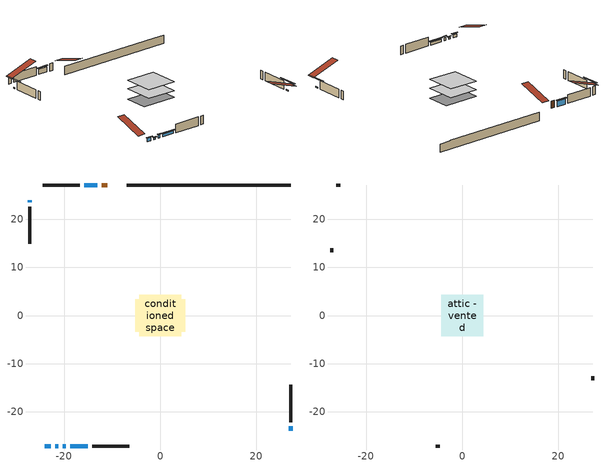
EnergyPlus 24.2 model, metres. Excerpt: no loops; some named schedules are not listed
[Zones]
conditioned space
 floor adiabatic (AdiabaticFloorConstruction): -4.32,-4.32 -4.32,4.32 4.32,4.32 4.32,-4.32 z0.31
 floor foundation (Slab1 construction): -5.18,-3.35 -5.18,3.35 5.18,3.35 5.18,-3.35 z-2.13
 wall outside (AdiabaticWallConstruction 1): -11.07,27.15 -12.14,27.15 z0.31:2.34
 wall outside (AdiabaticWallConstruction): -24,-27.15 -22.78,-27.15 / -20.31,-27.15 -19.7,-27.15 z0.31:1.23; 27.15,-24 27.15,-23.08 / -27.15,24 -27.15,23.54 z0.31:0.62; -13.07,27.15 -15.81,27.15 z0.31:1.83; -21.85,-27.15 -21.24,-27.15 z0.31:0.77; -18.77,-27.15 -15.11,-27.15 z0.31:1.07
 wall outside (Wall1 construction): -16.74,27.15 -24.46,27.15 / -14.19,-27.15 -6.47,-27.15 / -27.15,22.61 -27.15,14.9 / 27.15,-22.15 27.15,-14.44 z0.31:2.75
 wall foundation (FoundationWall1 construction): -6.99,27.15,-2.13 -6.99,27.15,0.31 23.73,27.15,0.31 23.73,27.15,0.19 27.15,27.15,0.19 27.15,27.15,-2.13
 window (WindowConstruction 4): -24,-27.15 -22.78,-27.15 z0.31:1.22
 window (WindowConstruction 5): 27.15,-24 27.15,-23.08 z0.31:0.61
 window (WindowConstruction 6): -27.15,24 -27.15,23.54 z0.31:0.61
 window (WindowConstruction): -13.07,27.15 -15.81,27.15 z0.31:1.83
 window (WindowConstruction 1): -21.85,-27.15 -21.24,-27.15 z0.31:0.77
 window (WindowConstruction 2): -20.31,-27.15 -19.7,-27.15 z0.31:1.22
 window (WindowConstruction 3): -18.77,-27.15 -15.11,-27.15 z0.31:1.07
 door (Door): -11.07,27.15 -12.14,27.15 z0.31:2.34
 ceiling adiabatic (AdiabaticFloorConstruction): 4.32,-4.32 4.32,4.32 -4.32,4.32 -4.32,-4.32 z0.31
attic - vented
 floor to conditioned space (Floor1 construction Reversed): -4.32,-4.32 -4.32,4.32 4.32,4.32 4.32,-4.32 z2.75
 wall outside (Wall2 construction): -25.39,27.15 -26.22,27.15 / -5.54,-27.15 -4.71,-27.15 / -27.15,13.97 -27.15,13.14 / 27.15,-13.51 27.15,-12.68 z0.31:2.75
 roof outside (Roof1 construction): -10.14,27.15,2.75 -10.14,18.72,5.56 -7.92,18.72,5.56 -7.92,27.15,2.75; -24.93,-27.15,2.75 -24.93,-18.72,5.56 -27.15,-18.72,5.56 -27.15,-27.15,2.75; -27.15,24.93,2.75 -18.72,24.93,5.56 -18.72,27.15,5.56 -27.15,27.15,2.75; 27.15,-24.93,2.75 18.72,-24.93,5.56 18.72,-27.15,5.56 27.15,-27.15,2.75
shading: -22.48,-27.15 -24.3,-27.15 -24.3,-27.44 -22.48,-27.44 z1.52; 27.15,-20.64 27.15,-26.44 27.44,-26.44 27.44,-20.64 z3.06; -27.15,21.1 -27.15,26.44 -27.44,26.44 -27.44,21.1 z3.06; -16.11,27.15 -12.77,27.15 -12.77,27.44 -16.11,27.44 z2.13; -20.94,-27.15 -22.15,-27.15 -22.15,-27.44 -20.94,-27.44 z1.07; -19.4,-27.15 -20.61,-27.15 -20.61,-27.44 -19.4,-27.44 z1.52; -14.82,-27.15 -19.07,-27.15 -19.07,-27.44 -14.82,-27.44 z1.37
[Building]
Building 1: Terrain=Suburbs
[Site:Location]
Sault Ste Marie AP_ON: Latitude {deg}=46.49; Longitude {deg}=-84.51; Time Zone {hr}=-5; Elevation {m}=192; Keep Site Location Information=Yes
[Site:GroundTemperature:Shallow]
0.840846, -1.16074, -1.32103, -0.371179, 3.44196, 7.23733, 10.5277, 12.6121, 12.7892, 11.0939, 7.8874, 4.20846
[Site:WaterMainsTemperature]
Calculation Method=Schedule; Temperature Schedule=mains temperature schedule
[Material] Roughness=Rough; Thermal Absorptance=0.9
Name | Thickness {m} | Conductivity {W/m-K} | Density {kg/m3} | Specific Heat {J/kg-K} | Solar Absorptance | Visible Absorptance
asphalt or fiberglass shingles | 0.00635 | 0.162714 | 1121.4 | 1465.45 | 0.4 | 0.4
ceiling loosefill ins | 0.254 | 0.0480833 | 16.02 | 1046.75 | 0.7 | 0.7
ceiling stud and cavity | 0.1397 | 0.177487 | 65.682 | 1177.47 | 0.7 | 0.7
concrete 4.0 in. | 0.1016 | 1.803125 | 2242.8 | 837.4 | 0.7 | 0.7
concrete 8.0 in. | 0.2032 | 1.803125 | 2242.8 | 837.4 | 0.7 | 0.7
door material | 0.04445 | 0.327969 | 512.64 | 1214.23 | 0.7 | 0.7
exterior vertical ins | 0.0460229 | 0.029427 | 32.04 | 1214.23 | 0.7 | 0.7
floor covering | 0.0127 | 0.0433444 | 54.468 | 1339.84 | 0.6 | 0.6
floor rigid ins; wall rigid ins | 0.512978 | 0.029427 | 32.04 | 1214.23 | 0.7 | 0.7
floor stud and cavity | 0.1397 | 1.75129 | 37.0049 | 1207.88 | 0.7 | 0.7
furniture material conditioned space 1 | 0.1524 | 0.115458 | 640.8 | 1214.23 | 0.6 | 0.6
gypsum board | 0.0127 | 0.160291 | 801 | 837.4 | 0.6 | 0.6
gypsum board 1 | 0.0127 | 0.160291 | 801 | 837.4 | 0.7 | 0.7
osb sheathing 0.5 in. | 0.0127 | 0.115458 | 512.64 | 1214.23 | 0.7 | 0.7
osb sheathing 0.75 in. | 0.01905 | 0.115458 | 512.64 | 1214.23 | 0.7 | 0.7
wall stud and cavity | 0.1397 | 0.0927935 | 139.0536 | 1170.24 | 0.7 | 0.7
wall stud and cavity 1 | 0.0889 | 6.9971 | 50.32683 | 1063.81 | 0.6 | 0.6
wall stud and cavity 2 | 0.0889 | 0.380278 | 52.3479 | 1209.89 | 0.7 | 0.7
wall stud and cavity 3 | 0.0889 | 0.391764 | 83.0341 | 1211.67 | 0.7 | 0.7
wood siding | 0.0254 | 0.102417 | 544.68 | 1172.36 | 0.4 | 0.4
wood siding 1 | 0.00254 | 0.102417 | 544.68 | 1172.36 | 0.4 | 0.4
wood siding 2; wood siding 3 | 0.0254 | 0.102417 | 544.68 | 1172.36 | 0.7 | 0.7
[WindowMaterial:SimpleGlazingSystem]
Name | U-Factor {W/m2-K} | Solar Heat Gain Coefficient
WindowMaterial | 2.91792 | 0.64
WindowMaterial 1 | 3.07407 | 0.36
WindowMaterial 2 | 3.0383 | 0.46
WindowMaterial 3 | 3.03092 | 0.49
WindowMaterial 4 | 2.97868 | 0.61
WindowMaterial 5 | 3.04795 | 0.24
WindowMaterial 6 | 3.06726 | 0.47
[Construction]
AdiabaticFloorConstruction: floor stud and cavity, floor rigid ins, osb sheathing 0.75 in., floor covering
AdiabaticWallConstruction: wood siding 2, wall rigid ins, wall stud and cavity 2, gypsum board
AdiabaticWallConstruction 1: wood siding 3, wall rigid ins, wall stud and cavity 2, gypsum board
Door: door material
Floor1 construction Reversed: gypsum board, ceiling stud and cavity, ceiling loosefill ins
FoundationWall1 construction: concrete 8.0 in., gypsum board 1
furniture construction conditioned space 1: furniture material conditioned space 1
PartitionWallConstruction: gypsum board, wall stud and cavity 3, gypsum board
Roof1 construction: asphalt or fiberglass shingles
Slab1 construction: concrete 4.0 in.
Wall1 construction: wood siding, osb sheathing 0.5 in., wall stud and cavity, gypsum board
Wall2 construction: wood siding 1, wall stud and cavity 1
WindowConstruction: WindowMaterial
WindowConstruction 1: WindowMaterial 1
WindowConstruction 2: WindowMaterial 2
WindowConstruction 3: WindowMaterial 3
WindowConstruction 4: WindowMaterial 4
WindowConstruction 5: WindowMaterial 5
WindowConstruction 6: WindowMaterial 6
[Zone] Multiplier=1; Part of Total Floor Area=Yes
Name | Volume {m3}
attic - vented | 34.089
conditioned space | 367.8
[Space]
Name | Zone | Volume {m3}
attic - vented 1 | attic - vented | 34.089
conditioned space 1 | conditioned space | 367.8
[ZoneInfiltration:EffectiveLeakageArea]
infil attic - vented 1: Zone or Space=attic - vented 1; Schedule=Always On Discrete; Effective Air Leakage Area {cm2}=2942.56; Stack Coefficient=0.000364809; Wind Coefficient=1.29049e-05
[ZoneMixing]
whole house fan mix: Zone or Space=attic - vented; Schedule=Always On Continuous; Design Flow Rate Calculation Method=Flow/Zone; Design Flow Rate {m3/s}=0; Source Zone or Space=conditioned space
[SurfaceProperty:ExposedFoundationPerimeter]
Slab1: Exposed Perimeter Calculation Method=TotalExposedPerimeter; Total Exposed Perimeter {m}=34.139
[InternalMass] Zone or ZoneList=conditioned space; Space or SpaceList=conditioned space 1
Name | Construction | Surface Area {m2}
furniture mass conditioned space 1 | furniture construction conditioned space 1 | 57.7199
partition wall mass | PartitionWallConstruction | 144.3
[Lights]
interior lighting: Zone or ZoneList or Space or SpaceList=conditioned space 1; Schedule=interior lighting schedule; Design Level Calculation Method=LightingLevel; Lighting Level {W}=343.2; Return Air Fraction=0; Fraction Radiant=0.6; Fraction Visible=0.2; Fraction Replaceable=1
[People]
occupants: Zone or ZoneList or Space or SpaceList=conditioned space 1; Number of People Schedule=occupants schedule; Number of People Calculation Method=People; Number of People=3; Fraction Radiant=0.314171; Sensible Heat Fraction=0.56303; Activity Level Schedule=occupants activity schedule; Carbon Dioxide Generation Rate {m3/s-W}=0; Enable ASHRAE 55 Comfort Warnings=No; Mean Radiant Temperature Calculation Type=EnclosureAveraged
[ElectricEquipment] Zone or ZoneList or Space or SpaceList=conditioned space 1; Design Level Calculation Method=EquipmentLevel
Name | Schedule | Design Level {W} | Fraction Latent | Fraction Radiant | Fraction Lost
clothes dryer | clothes dryer schedule | 140.772 | 0.015 | 0.081 | 0.85
clothes washer | clothes washer schedule | 32.1985 | 0.03 | 0.162 | 0.7
cooking range | cooking range schedule | 215.147 | 0.08 | 0.432 | 0.2
dishwasher | dishwasher schedule | 66.8632 | 0.3 | 0.18 | 0.4
fridge | fridge schedule | 72.9452 | 0 | 0.6 | 0
mech vent bath fan 0 | mech vent bath fan 0 schedule | 50.2 | 0 | 0 | 1
mech vent bath fan 1 | mech vent bath fan 1 schedule | 50.2 | 0 | 0 | 1
mech vent house fan | mech vent house fan schedule | 0 | 0 | 0 | 1
mech vent house fan cfis | mech vent house fan cfis schedule | 0 | 0 | 0 | 0
mech vent range fan 0 | mech vent range fan 0 schedule | 57 | 0 | 0 | 1
misc plug loads | misc plug loads schedule | 494.7 | 0.045 | 0.513 | 0.1
whole house fan | Always On Discrete | 0 | 0 | 0 | 1
[OtherEquipment] Zone or ZoneList or Space or SpaceList=conditioned space 1; Design Level Calculation Method=EquipmentLevel
Name | Fuel Type | Schedule | Design Level {W} | Fraction Latent | Fraction Radiant | Fraction Lost
clothes dryer 1 | Electricity | clothes dryer schedule | 0 | 0.015 | 0.081 | 0.85
cooking range 1 | Electricity | cooking range schedule | 0 | 0.08 | 0.432 | 0.2
general water use latent | None | general water use schedule | 62.594 | 1 | 0 | 0
general water use sensible | None | general water use schedule | -61.6891 | 0 | 0.6 | 0
mech vent house fan latent load | None | Always On Discrete | 0 | 1 | 0 | 0
mech vent house fan sensible load | None | Always On Discrete | 0 | 0 | 0 | 0
water heater energy adjustment1 | NaturalGas | Always On Discrete | 0.01 | 0 | 0 | 1
[ZoneInfiltration:DesignFlowRate] Zone or ZoneList or Space or SpaceList=conditioned space 1; Schedule=Always On Discrete; Design Flow Rate Calculation Method=Flow/Zone; Design Flow Rate {m3/s}=0
infil flow; natural vent flow; whole house fan flow
[AvailabilityManager:Scheduled]
furnace airloop Availability Manager: Schedule=Always On Discrete
[Foundation:Kiva]
Foundation Kiva 1: Initial Indoor Air Temperature {C}=18; Wall Height Above Grade {m}=0.309982; Wall Depth Below Slab {m}=0.2032; Custom Block Material Name 1=exterior vertical ins; Custom Block Depth 1 {m}=2.43998; Custom Block X Position 1 {m}=0.2159; Custom Block Z Position 1 {m}=0
[Foundation:Kiva:Settings]
Soil Conductivity {W/m-K}=0.849921; Soil Density {kg/m3}=1842.3; Soil Specific Heat {J/kg-K}=418.7; Ground Solar Absorptivity=0.9; Ground Thermal Absorptivity=0.9; Ground Surface Roughness {m}=0.03; Far-Field Width {m}=40; Deep-Ground Boundary Condition=ZeroFlux; Deep-Ground Depth {m}=40; Minimum Cell Dimension {m}=0.2; Maximum Cell Growth Coefficient=3; Simulation Timestep=Timestep
[Exterior:Lights]
exterior lighting: Schedule=exterior lighting schedule; Design Level {W}=75.6
[EnergyManagementSystem:GlobalVariable]
furnace_airloop_Fan_RTF
infil_program_Qfan
infil_program_Qinf
natural_vent_program_Qnv
natural_vent_program_Qwhf
[EnergyManagementSystem:Sensor]
Name | Output:Variable or Output:Meter Index Key | Output:Variable or Output:Meter
airflow_gain | infil flow | Infiltration Sensible Heat Gain Energy
airflow_gain_1 | natural vent flow | Infiltration Sensible Heat Gain Energy
airflow_gain_2 | whole house fan flow | Infiltration Sensible Heat Gain Energy
airflow_loss | infil flow | Infiltration Sensible Heat Loss Energy
airflow_loss_1 | natural vent flow | Infiltration Sensible Heat Loss Energy
airflow_loss_2 | whole house fan flow | Infiltration Sensible Heat Loss Energy
clg_load_cond |  | Cooling:EnergyTransfer:Zone:CONDITIONED SPACE
clg_sp_s; clg_sp_s_1 | cooling setpoint | Schedule Value
clothes_dryer_exhaust_0_sch_s | clothes dryer exhaust 0 schedule | Schedule Value
cool_season | cooling season schedule | Schedule Value
htg_load_cond |  | Heating:EnergyTransfer:Zone:CONDITIONED SPACE
htg_sp_s; htg_sp_s_1 | heating setpoint | Schedule Value
ig_ee_conv | clothes dryer | Electric Equipment Convective Heating Energy
ig_ee_conv_2 | cooking range | Electric Equipment Convective Heating Energy
ig_ee_conv_4 | fridge | Electric Equipment Convective Heating Energy
ig_ee_conv_5 | misc plug loads | Electric Equipment Convective Heating Energy
ig_ee_conv_6 | whole house fan | Electric Equipment Convective Heating Energy
ig_ee_rad | clothes dryer | Electric Equipment Radiant Heating Energy
ig_ee_rad_2 | cooking range | Electric Equipment Radiant Heating Energy
ig_ee_rad_4 | fridge | Electric Equipment Radiant Heating Energy
ig_ee_rad_5 | misc plug loads | Electric Equipment Radiant Heating Energy
ig_ee_rad_6 | whole house fan | Electric Equipment Radiant Heating Energy
ig_lgt_conv | interior lighting | Lights Convective Heating Energy
ig_lgt_rad | interior lighting | Lights Radiant Heating Energy
ig_lgt_vis | interior lighting | Lights Visible Radiation Heating Energy
ig_oe_conv | clothes dryer 1 | Other Equipment Convective Heating Energy
ig_oe_conv_1 | cooking range 1 | Other Equipment Convective Heating Energy
ig_oe_conv_2 | general water use latent | Other Equipment Convective Heating Energy
ig_oe_conv_3 | general water use sensible | Other Equipment Convective Heating Energy
ig_oe_conv_4 | water heater energy adjustment1 | Other Equipment Convective Heating Energy
ig_oe_rad | clothes dryer 1 | Other Equipment Radiant Heating Energy
ig_oe_rad_1 | cooking range 1 | Other Equipment Radiant Heating Energy
ig_oe_rad_2 | general water use latent | Other Equipment Radiant Heating Energy
ig_oe_rad_3 | general water use sensible | Other Equipment Radiant Heating Energy
ig_oe_rad_4 | water heater energy adjustment1 | Other Equipment Radiant Heating Energy
ig_ppl_conv | occupants | People Convective Heating Energy
ig_ppl_rad | occupants | People Radiant Heating Energy
im_conv | furniture mass conditioned space 1 | Surface Inside Face Convection Heat Gain Energy
im_conv_1 | partition wall mass | Surface Inside Face Convection Heat Gain Energy
im_ig | furniture mass conditioned space 1 | Surface Inside Face Internal Gains Radiation Heat Gain Energy
im_ig_1 | partition wall mass | Surface Inside Face Internal Gains Radiation Heat Gain Energy
im_lgt | furniture mass conditioned space 1 | Surface Inside Face Lights Radiation Heat Gain Energy
im_lgt_1 | partition wall mass | Surface Inside Face Lights Radiation Heat Gain Energy
im_sol | furniture mass conditioned space 1 | Surface Inside Face Solar Radiation Heat Gain Energy
im_sol_1 | partition wall mass | Surface Inside Face Solar Radiation Heat Gain Energy
im_surf | furniture mass conditioned space 1 | Surface Inside Face Net Surface Thermal Radiation Heat Gain Energy
im_surf_1 | partition wall mass | Surface Inside Face Net Surface Thermal Radiation Heat Gain Energy
mech_vent_bath_fan_0_sch_s | mech vent bath fan 0 schedule | Schedule Value
mech_vent_bath_fan_1_sch_s | mech vent bath fan 1 schedule | Schedule Value
mech_vent_range_fan_0_sch_s | mech vent range fan 0 schedule | Schedule Value
mv_conv | mech vent bath fan 0 | Electric Equipment Convective Heating Energy
mv_conv_1 | mech vent bath fan 1 | Electric Equipment Convective Heating Energy
mv_conv_2 | mech vent house fan | Electric Equipment Convective Heating Energy
mv_conv_3 | mech vent house fan cfis | Electric Equipment Convective Heating Energy
mv_conv_4 | mech vent range fan 0 | Electric Equipment Convective Heating Energy
mv_conv_5 | mech vent house fan latent load | Other Equipment Convective Heating Energy
mv_conv_6 | mech vent house fan sensible load | Other Equipment Convective Heating Energy
mv_rad | mech vent bath fan 0 | Electric Equipment Radiant Heating Energy
mv_rad_1 | mech vent bath fan 1 | Electric Equipment Radiant Heating Energy
mv_rad_2 | mech vent house fan | Electric Equipment Radiant Heating Energy
mv_rad_3 | mech vent house fan cfis | Electric Equipment Radiant Heating Energy
mv_rad_4 | mech vent range fan 0 | Electric Equipment Radiant Heating Energy
mv_rad_5 | mech vent house fan latent load | Other Equipment Radiant Heating Energy
mv_rad_6 | mech vent house fan sensible load | Other Equipment Radiant Heating Energy
natural_vent_s | natural vent schedule | Schedule Value
out_pb_s |  | Site Outdoor Air Barometric Pressure
out_wt_s |  | Site Outdoor Air Humidity Ratio
site_vw_s |  | Site Wind Speed
ss_back_out | Window1 | Surface Window Shortwave from Zone Back Out Window Heat Transfer Rate
ss_back_out_1 | Window10 | Surface Window Shortwave from Zone Back Out Window Heat Transfer Rate
ss_back_out_2 | Window11 | Surface Window Shortwave from Zone Back Out Window Heat Transfer Rate
ss_back_out_3 | Window3 | Surface Window Shortwave from Zone Back Out Window Heat Transfer Rate
ss_back_out_4 | Window4 | Surface Window Shortwave from Zone Back Out Window Heat Transfer Rate
ss_back_out_5 | Window5 | Surface Window Shortwave from Zone Back Out Window Heat Transfer Rate
ss_back_out_6 | Window6 | Surface Window Shortwave from Zone Back Out Window Heat Transfer Rate
ss_conv | Door1 | Surface Inside Face Convection Heat Gain Energy
ss_conv_1 | Window1 | Surface Inside Face Convection Heat Gain Energy
ss_conv_2 | Window10 | Surface Inside Face Convection Heat Gain Energy
ss_conv_3 | Window11 | Surface Inside Face Convection Heat Gain Energy
ss_conv_4 | Window3 | Surface Inside Face Convection Heat Gain Energy
ss_conv_5 | Window4 | Surface Inside Face Convection Heat Gain Energy
ss_conv_6 | Window5 | Surface Inside Face Convection Heat Gain Energy
ss_conv_7 | Window6 | Surface Inside Face Convection Heat Gain Energy
ss_ig | Door1 | Surface Inside Face Internal Gains Radiation Heat Gain Energy
ss_ig_1 | Window1 | Surface Inside Face Internal Gains Radiation Heat Gain Energy
ss_ig_2 | Window10 | Surface Inside Face Internal Gains Radiation Heat Gain Energy
ss_ig_3 | Window11 | Surface Inside Face Internal Gains Radiation Heat Gain Energy
ss_ig_4 | Window3 | Surface Inside Face Internal Gains Radiation Heat Gain Energy
ss_ig_5 | Window4 | Surface Inside Face Internal Gains Radiation Heat Gain Energy
ss_ig_6 | Window5 | Surface Inside Face Internal Gains Radiation Heat Gain Energy
ss_ig_7 | Window6 | Surface Inside Face Internal Gains Radiation Heat Gain Energy
ss_lgt | Door1 | Surface Inside Face Lights Radiation Heat Gain Energy
ss_sol | Door1 | Surface Inside Face Solar Radiation Heat Gain Energy
ss_surf | Door1 | Surface Inside Face Net Surface Thermal Radiation Heat Gain Energy
ss_surf_1 | Window1 | Surface Inside Face Net Surface Thermal Radiation Heat Gain Energy
ss_surf_2 | Window10 | Surface Inside Face Net Surface Thermal Radiation Heat Gain Energy
ss_surf_3 | Window11 | Surface Inside Face Net Surface Thermal Radiation Heat Gain Energy
ss_surf_4 | Window3 | Surface Inside Face Net Surface Thermal Radiation Heat Gain Energy
ss_surf_5 | Window4 | Surface Inside Face Net Surface Thermal Radiation Heat Gain Energy
ss_surf_6 | Window5 | Surface Inside Face Net Surface Thermal Radiation Heat Gain Energy
ss_surf_7 | Window6 | Surface Inside Face Net Surface Thermal Radiation Heat Gain Energy
ss_trans_in | Window1 | Surface Window Transmitted Solar Radiation Rate
ss_trans_in_1 | Window10 | Surface Window Transmitted Solar Radiation Rate
ss_trans_in_2 | Window11 | Surface Window Transmitted Solar Radiation Rate
ss_trans_in_3 | Window3 | Surface Window Transmitted Solar Radiation Rate
ss_trans_in_4 | Window4 | Surface Window Transmitted Solar Radiation Rate
ss_trans_in_5 | Window5 | Surface Window Transmitted Solar Radiation Rate
ss_trans_in_6 | Window6 | Surface Window Transmitted Solar Radiation Rate
ss_trans_out | Window1 | Surface Inside Face Initial Transmitted Diffuse Transmitted Out Window Solar Radiation Rate
ss_trans_out_1 | Window10 | Surface Inside Face Initial Transmitted Diffuse Transmitted Out Window Solar Radiation Rate
ss_trans_out_2 | Window11 | Surface Inside Face Initial Transmitted Diffuse Transmitted Out Window Solar Radiation Rate
ss_trans_out_3 | Window3 | Surface Inside Face Initial Transmitted Diffuse Transmitted Out Window Solar Radiation Rate
ss_trans_out_4 | Window4 | Surface Inside Face Initial Transmitted Diffuse Transmitted Out Window Solar Radiation Rate
ss_trans_out_5 | Window5 | Surface Inside Face Initial Transmitted Diffuse Transmitted Out Window Solar Radiation Rate
ss_trans_out_6 | Window6 | Surface Inside Face Initial Transmitted Diffuse Transmitted Out Window Solar Radiation Rate
s_conv | Floor1 | Surface Inside Face Convection Heat Gain Energy
s_conv_1 | FoundationWall1 | Surface Inside Face Convection Heat Gain Energy
s_conv_2 | inferred conditioned ceiling | Surface Inside Face Convection Heat Gain Energy
s_conv_3 | inferred conditioned floor | Surface Inside Face Convection Heat Gain Energy
s_conv_4 | Slab1 | Surface Inside Face Convection Heat Gain Energy
s_conv_5 | Wall1:0 | Surface Inside Face Convection Heat Gain Energy
s_conv_6 | Wall1:180 | Surface Inside Face Convection Heat Gain Energy
s_conv_7 | Wall1:270 | Surface Inside Face Convection Heat Gain Energy
s_conv_8 | Wall1:90 | Surface Inside Face Convection Heat Gain Energy
s_ig | Floor1 | Surface Inside Face Internal Gains Radiation Heat Gain Energy
s_ig_1 | FoundationWall1 | Surface Inside Face Internal Gains Radiation Heat Gain Energy
s_ig_2 | inferred conditioned ceiling | Surface Inside Face Internal Gains Radiation Heat Gain Energy
s_ig_3 | inferred conditioned floor | Surface Inside Face Internal Gains Radiation Heat Gain Energy
s_ig_4 | Slab1 | Surface Inside Face Internal Gains Radiation Heat Gain Energy
s_ig_5 | Wall1:0 | Surface Inside Face Internal Gains Radiation Heat Gain Energy
s_ig_6 | Wall1:180 | Surface Inside Face Internal Gains Radiation Heat Gain Energy
s_ig_7 | Wall1:270 | Surface Inside Face Internal Gains Radiation Heat Gain Energy
s_ig_8 | Wall1:90 | Surface Inside Face Internal Gains Radiation Heat Gain Energy
s_lgt | Floor1 | Surface Inside Face Lights Radiation Heat Gain Energy
s_lgt_1 | FoundationWall1 | Surface Inside Face Lights Radiation Heat Gain Energy
s_lgt_2 | inferred conditioned ceiling | Surface Inside Face Lights Radiation Heat Gain Energy
s_lgt_3 | inferred conditioned floor | Surface Inside Face Lights Radiation Heat Gain Energy
s_lgt_4 | Slab1 | Surface Inside Face Lights Radiation Heat Gain Energy
s_lgt_5 | Wall1:0 | Surface Inside Face Lights Radiation Heat Gain Energy
s_lgt_6 | Wall1:180 | Surface Inside Face Lights Radiation Heat Gain Energy
s_lgt_7 | Wall1:270 | Surface Inside Face Lights Radiation Heat Gain Energy
s_lgt_8 | Wall1:90 | Surface Inside Face Lights Radiation Heat Gain Energy
s_sol | Floor1 | Surface Inside Face Solar Radiation Heat Gain Energy
s_sol_1 | FoundationWall1 | Surface Inside Face Solar Radiation Heat Gain Energy
s_sol_2 | inferred conditioned ceiling | Surface Inside Face Solar Radiation Heat Gain Energy
s_sol_3 | inferred conditioned floor | Surface Inside Face Solar Radiation Heat Gain Energy
s_sol_4 | Slab1 | Surface Inside Face Solar Radiation Heat Gain Energy
s_sol_5 | Wall1:0 | Surface Inside Face Solar Radiation Heat Gain Energy
s_sol_6 | Wall1:180 | Surface Inside Face Solar Radiation Heat Gain Energy
s_sol_7 | Wall1:270 | Surface Inside Face Solar Radiation Heat Gain Energy
s_sol_8 | Wall1:90 | Surface Inside Face Solar Radiation Heat Gain Energy
s_surf | Floor1 | Surface Inside Face Net Surface Thermal Radiation Heat Gain Energy
s_surf_1 | FoundationWall1 | Surface Inside Face Net Surface Thermal Radiation Heat Gain Energy
s_surf_2 | inferred conditioned ceiling | Surface Inside Face Net Surface Thermal Radiation Heat Gain Energy
s_surf_3 | inferred conditioned floor | Surface Inside Face Net Surface Thermal Radiation Heat Gain Energy
s_surf_4 | Slab1 | Surface Inside Face Net Surface Thermal Radiation Heat Gain Energy
s_surf_5 | Wall1:0 | Surface Inside Face Net Surface Thermal Radiation Heat Gain Energy
s_surf_6 | Wall1:180 | Surface Inside Face Net Surface Thermal Radiation Heat Gain Energy
s_surf_7 | Wall1:270 | Surface Inside Face Net Surface Thermal Radiation Heat Gain Energy
s_surf_8 | Wall1:90 | Surface Inside Face Net Surface Thermal Radiation Heat Gain Energy
[EnergyManagementSystem:Actuator]
Name | Actuated Component Unique | Actuated Component Type | Actuated Component Control Type
fridge_schedule_act | fridge schedule | Schedule:Constant | Schedule Value
infil_flow_act | infil flow | Zone Infiltration | Air Exchange Flow Rate
mech_vent_house_fan_cfis_act | mech vent house fan cfis | ElectricEquipment | Electricity Rate
mech_vent_house_fan_latent_load_act | mech vent house fan latent load | OtherEquipment | Power Level
mech_vent_house_fan_sensible_load_act | mech vent house fan sensible load | OtherEquipment | Power Level
natural_vent_flow_act | natural vent flow | Zone Infiltration | Air Exchange Flow Rate
water_heater_ec_adj_act | water heater energy adjustment1 | OtherEquipment | Power Level
whole_house_fan_act | whole house fan | ElectricEquipment | Electricity Rate
whole_house_fan_flow_act | whole house fan flow | Zone Infiltration | Air Exchange Flow Rate
whole_house_fan_mix_act | whole house fan mix | ZoneMixing | Air Exchange Flow Rate
